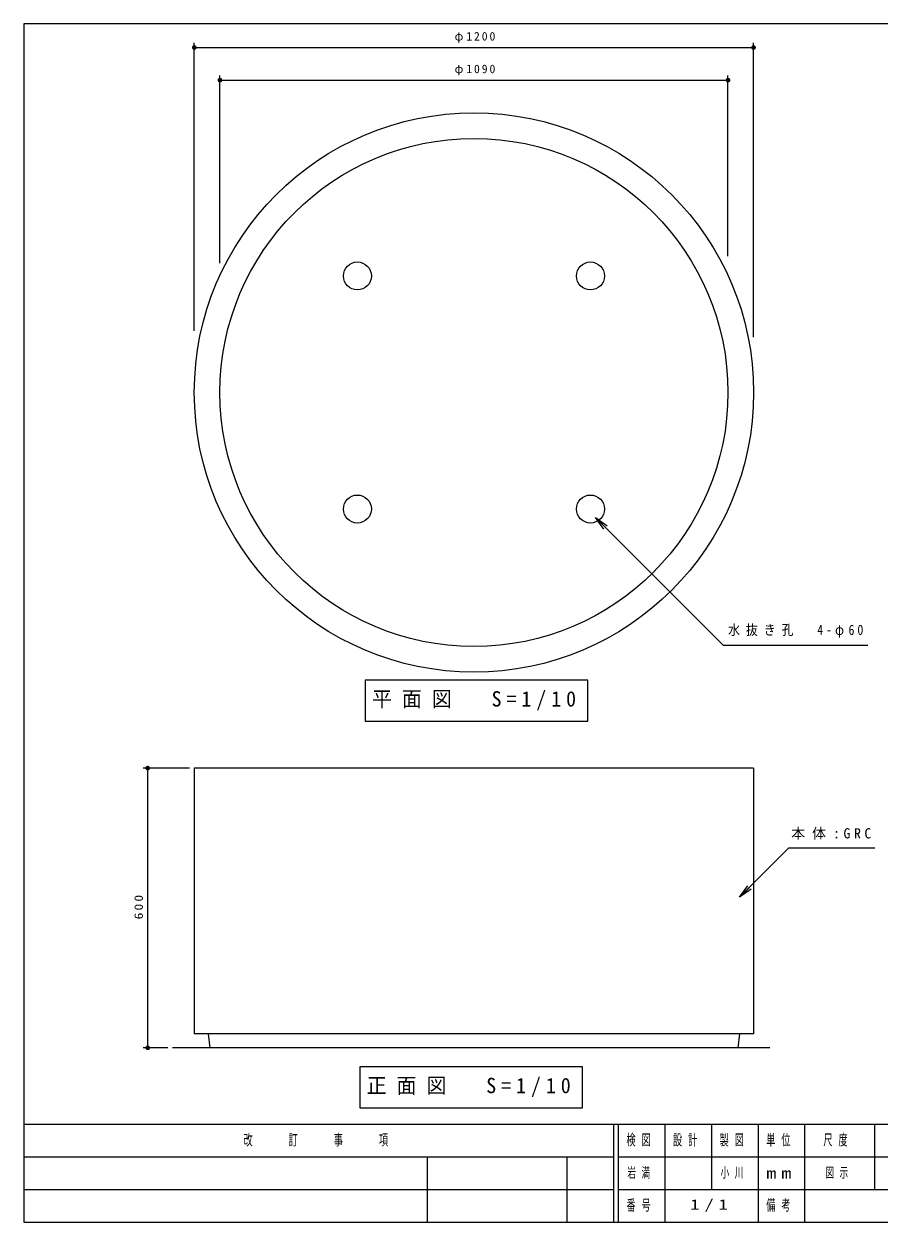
# Model space of a CAD drawing. Units: millimetres on the paper, scale 1:10. Extents: x -365 to 0, y 0 to 257.
# Drawn here: x -365 to -181.5, y 0 to 257 of the extents above; entities that cross this region are included whole.
import ezdxf

# ---------------------------------------------------------------- set-up
doc = ezdxf.new("R2010")
doc.units = ezdxf.units.MM
doc.layers.add('LY_1', color=7, linetype='Continuous', lineweight=13)
doc.layers.add('LY_2', color=7, linetype='Continuous', lineweight=13)
doc.styles.add('ＭＳ ゴシック', font='')
doc.styles.get('ＭＳ ゴシック').set_extended_font_data('MS Gothic')

# ---------------------------------------------------------------- blocks, each defined once
blk = doc.blocks.new('filled_dot')
at = {"color": 0, "linetype": 'Continuous', "lineweight": -2, "const_width": 1.25}
blk.add_lwpolyline([(-0.625, 0, 1), (0.625, 0, 1)], format="xyb", close=True, dxfattribs=at)

msp = doc.modelspace()

# ---------------------------------------------------------------- linework, layer by layer
at = {"layer": 'LY_1'}
for p, q in [((-328.449, 191.204), (-328.449, 252.948)), ((-328.449, 251.948), (-208.449, 251.948)), ((-208.449, 189.818), (-208.449, 252.948)), ((-322.949, 205.674), (-322.949, 245.948)), ((-322.949, 244.948), (-213.949, 244.948)), ((-213.949, 207.214), (-213.949, 245.948)), ((-240.58, 148.623), (-242.348, 151.098)), ((-242.348, 151.098), (-239.873, 149.33)), ((-242.348, 151.098), (-240.227, 148.977)), ((-291.795, 116.224), (-291.795, 107.424)), ((-243.995, 116.224), (-291.795, 116.224)), ((-243.995, 107.424), (-243.995, 116.224)), ((-291.795, 107.424), (-243.995, 107.424)), ((-329.449, 97.372), (-339.449, 97.372)), ((-338.449, 37.372), (-338.449, 97.372)), ((-211.462, 69.66), (-209.694, 72.134)), ((-211.462, 69.66), (-209.341, 71.781)), ((-208.987, 71.427), (-211.462, 69.66)), ((-334.099, 37.372), (-339.449, 37.372)), ((-292.939, 33.284), (-292.939, 24.484)), ((-245.139, 33.284), (-292.939, 33.284)), ((-245.139, 24.484), (-245.139, 33.284)), ((-292.939, 24.484), (-245.139, 24.484))]:
    msp.add_line(p, q, dxfattribs=at)
at = {"layer": 'LY_1', "color": 3, "lineweight": 25}
for p, q in [((-208.449, 97.372), (-328.449, 97.372)), ((-328.449, 97.372), (-328.449, 40.372)), ((-208.449, 97.372), (-208.449, 40.372)), ((-208.449, 40.372), (-328.449, 40.372)), ((-325.449, 40.372), (-325.089, 37.372)), ((-211.449, 40.372), (-211.809, 37.372)), ((-204.98, 37.372), (-333.099, 37.372))]:
    msp.add_line(p, q, dxfattribs=at)
at = {"layer": 'LY_1'}
for points in [[(-242.348, 151.098), (-214.992, 123.742), (-183.915, 123.742)], [(-211.462, 69.66), (-200.855, 80.266), (-182.404, 80.266)]]:
    msp.add_lwpolyline(points, dxfattribs=at)
at = {"layer": 'LY_1', "color": 3, "lineweight": 25}
for centre, radius in [((-268.449, 177.948), 60), ((-268.449, 177.948), 54.5), ((-293.449, 202.948), 3), ((-243.449, 202.948), 3), ((-293.449, 152.948), 3), ((-243.449, 152.948), 3)]:
    msp.add_circle(centre, radius, dxfattribs=at)
at = {"layer": 'LY_2', "color": 20, "lineweight": 25}
for p, q in [((-365, 257), (-365, 0)), ((0, 257), (-365, 257)), ((-365, 21), (0, 21)), ((-365, 0), (0, 0))]:
    msp.add_line(p, q, dxfattribs=at)
at = {"layer": 'LY_2', "color": 3, "lineweight": 25}
for p, q in [((-238.5, 21), (-238.5, 0)), ((-237.5, 21), (-237.5, 0)), ((-227.5, 21), (-227.5, 7)), ((-217.5, 21), (-217.5, 7)), ((-207.5, 21), (-207.5, 0)), ((-197.5, 21), (-197.5, 7)), ((-182.5, 21), (-182.5, 7)), ((-182.5, 14), (-70, 14)), ((-237.5, 7), (0, 7)), ((-197.5, 7), (-197.5, 0))]:
    msp.add_line(p, q, dxfattribs=at)
at = {"layer": 'LY_2'}
for p, q in [((-365, 14), (-238.5, 14)), ((-278.5, 14), (-278.5, 0)), ((-248.5, 14), (-248.5, 0)), ((-237.5, 14), (-182.5, 14)), ((-365, 7), (-238.5, 7)), ((-227.5, 7), (-227.5, 0))]:
    msp.add_line(p, q, dxfattribs=at)

# ---------------------------------------------------------------- block references
at = {"layer": 'LY_1', "xscale": 0.4, "yscale": 0.4}
for p in [(-328.449, 251.948), (-322.949, 244.948)]:
    msp.add_blockref('filled_dot', p, dxfattribs=at)
for p, rotation in [((-208.449, 251.948), 180), ((-213.949, 244.948), 180), ((-338.449, 97.372), 270), ((-338.449, 37.372), 90)]:
    msp.add_blockref('filled_dot', p, dxfattribs=dict(at, rotation=rotation))

# ---------------------------------------------------------------- texts
at = {"layer": 'LY_1', "style": 'ＭＳ ゴシック'}
for s, insert, char_height, attachment_point in [('\\T1.33;φ1200', (-268.035, 252.948), 1.833, 8), ('\\T1.33;φ1090', (-268.035, 245.948), 1.833, 8), ('\\T1.5;\\W0.85;水抜き孔\u30004-φ60', (-213.915, 126.742), 2.199, 4), ('\\T1.5;\\W0.95;平面図\u3000S=1/10', (-267.895, 111.824), 3.299, 5), ('\\T1.5;本体:GRC', (-200.404, 83.266), 2.199, 4), ('\\T1.5;\\W0.95;正面図\u3000S=1/10', (-269.039, 28.884), 3.299, 5), ('\\T1.64;\\W0.6;岩満', (-232.5, 10.5), 2.199, 5), ('\\T1.64;\\W0.6;小川', (-212.5, 10.5), 2.199, 5), ('\\T1.64;\\W0.6;図示', (-190, 10.5), 2.199, 5), ('\\T1.5;\\W1.35;1/1', (-217.5, 3.5), 2.199, 5)]:
    msp.add_mtext(s, dxfattribs=dict(at, insert=insert, char_height=char_height, attachment_point=attachment_point))
at = {"layer": 'LY_1', "insert": (-339.449, 67.788), "char_height": 1.833, "attachment_point": 8, "rotation": 90, "style": 'ＭＳ ゴシック'}
msp.add_mtext('\\T1.33;\\W1.15;600', dxfattribs=at)
at = {"layer": 'LY_2', "char_height": 2.346, "attachment_point": 5, "style": 'ＭＳ ゴシック'}
for s, insert in [('\\T1.64;\\W0.6;改\u3000\u3000訂\u3000\u3000事\u3000\u3000項', (-301.75, 17.5)), ('\\T1.64;\\W0.6;検図', (-232.5, 17.5)), ('\\T1.64;\\W0.6;設計', (-222.5, 17.5)), ('\\T1.64;\\W0.6;製図', (-212.5, 17.5)), ('\\T1.64;\\W0.6;単位', (-202.5, 17.5)), ('\\T1.64;\\W0.6;尺度', (-190.25, 17.5)), ('\\T1.5;\\W1.35;mm', (-202.5, 10.5)), ('\\T1.64;\\W0.6;備考', (-202.5, 3.5)), ('\\T1.64;\\W0.6;番号', (-232.5, 3.5))]:
    msp.add_mtext(s, dxfattribs=dict(at, insert=insert))

doc.saveas('drawing.dxf')
